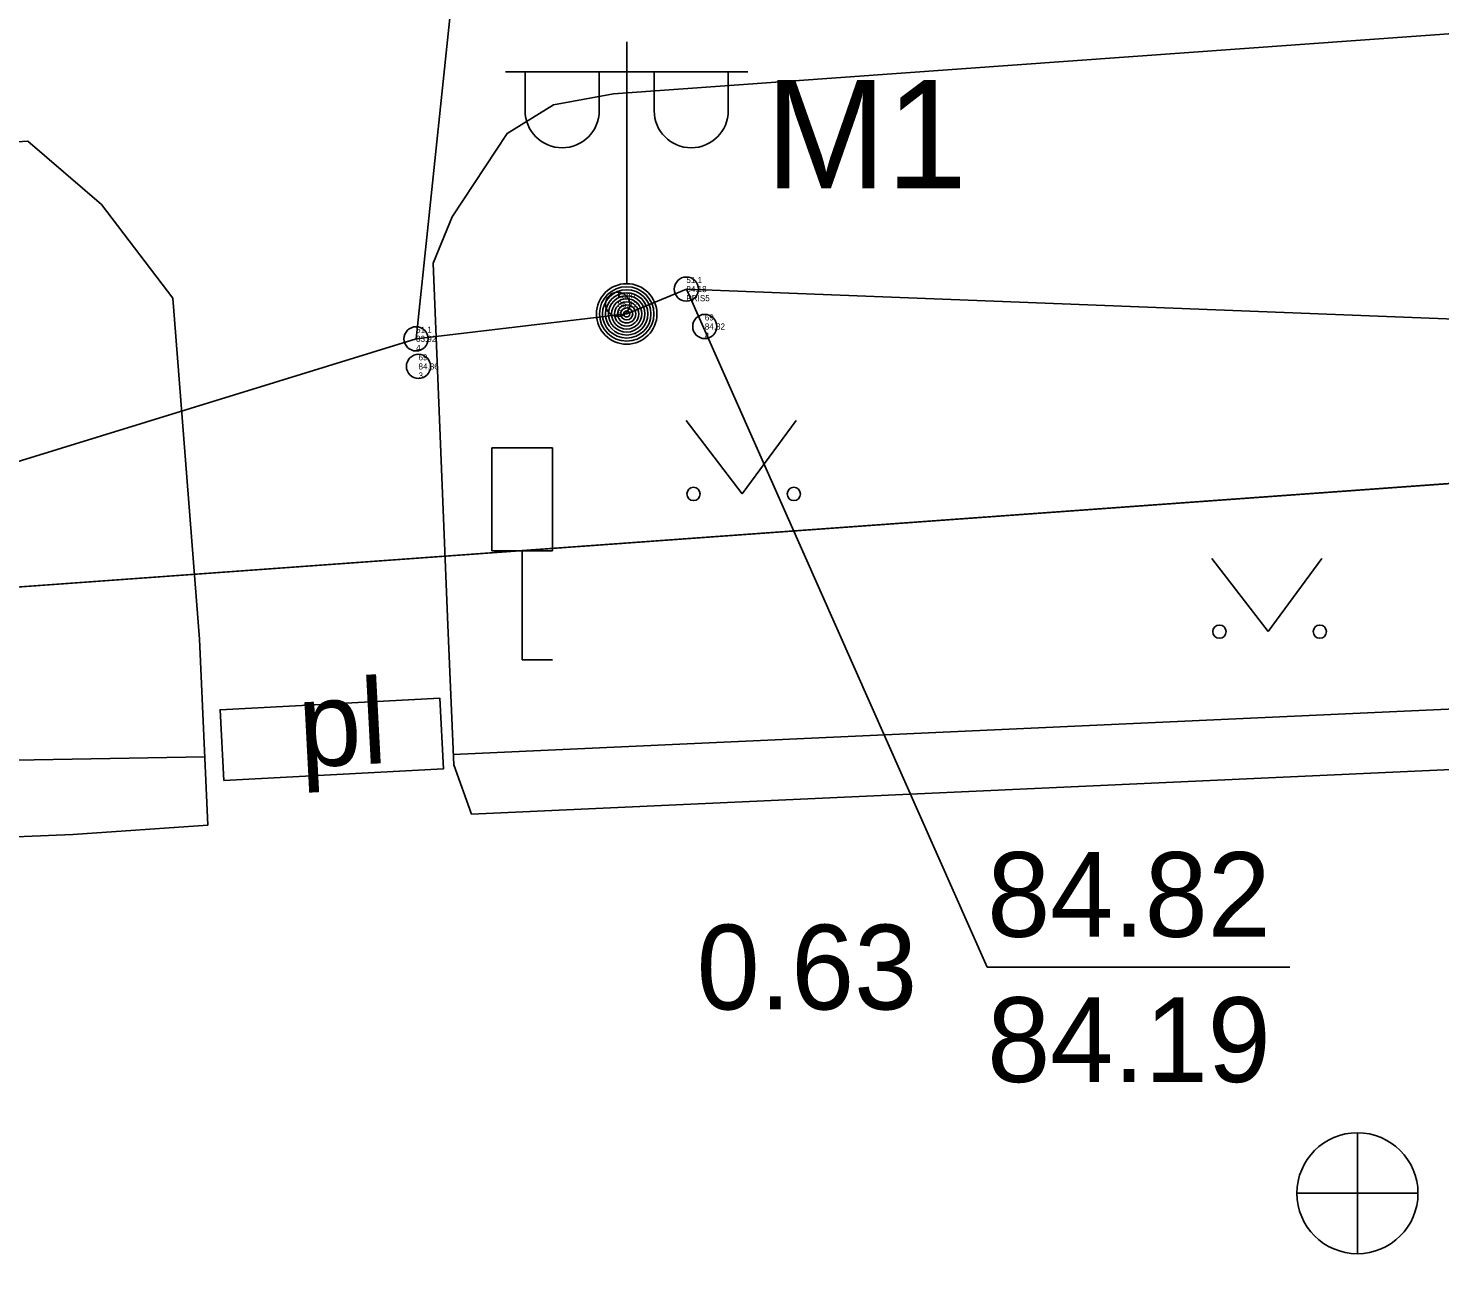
# Model space of a CAD drawing. Extents: x 632023 to 632355, y 6446857 to 6447662.
# Drawn here: x 632209.6 to 632221.26, y 6447212.45 to 6447222.86 of the extents above; entities that cross this region are included whole.
import ezdxf

# ---------------------------------------------------------------- set-up
doc = ezdxf.new("R2010")
doc.units = 0
for name, color, linetype in [('ABIJOONIS', 7, 'Continuous'), ('HALJASTUS', 7, 'Continuous'), ('KKAEV', 7, 'Continuous'), ('KOORDPUNKT', 7, 'Continuous'), ('Level 55', 7, 'Continuous'), ('Level 56', 7, 'Continuous'), ('LIIKLUS', 7, 'Continuous'), ('MOOTKORG-EH2000', 7, 'Continuous'), ('MOOTMPUNKT', 7, 'Continuous'), ('MOOTNR', 7, 'Continuous'), ('MPKAABEL', 7, 'Continuous'), ('PIIR', 7, 'Continuous'), ('POST', 7, 'Continuous'), ('TEE', 7, 'Continuous')]:
    doc.layers.add(name, color=color, linetype=linetype)

msp = doc.modelspace()

# ---------------------------------------------------------------- linework, layer by layer
at = {"layer": 'HALJASTUS'}
for p, q in [((632215.037, 6447219.619), (632215.5, 6447219.012)), ((632215.5, 6447219.012), (632215.946, 6447219.619)), ((632219.382, 6447218.48), (632219.845, 6447217.874)), ((632219.845, 6447217.874), (632220.291, 6447218.48))]:
    msp.add_line(p, q, dxfattribs=at)
for centre in [(632215.099, 6447219.012), (632215.928, 6447219.012), (632219.444, 6447217.874), (632220.273, 6447217.874)]:
    msp.add_circle(centre, 0.055, dxfattribs=at)
at = {"layer": 'KKAEV'}
for p, q in [((632220.584, 6447212.733), (632220.584, 6447213.733)), ((632220.084, 6447213.233), (632221.084, 6447213.233))]:
    msp.add_line(p, q, dxfattribs=at)
msp.add_circle((632220.584, 6447213.233), 0.5, dxfattribs=at)
at = {"layer": 'KOORDPUNKT'}
for points in [[(632212.807, 6447220.294), (632213.331, 6447225.285), (632215.831, 6447225.285)], [(632215.04, 6447220.705), (632217.525, 6447215.102), (632220.025, 6447215.102)]]:
    msp.add_lwpolyline(points, dxfattribs=at)
at = {"layer": 'Level 55'}
for p, q in [((632215.04, 6447220.705), (632215.04, 6447220.705)), ((632214.472, 6447220.58), (632214.472, 6447220.58)), ((632215.192, 6447220.396), (632215.192, 6447220.396)), ((632212.807, 6447220.294), (632212.807, 6447220.294)), ((632212.827, 6447220.066), (632212.827, 6447220.066))]:
    msp.add_line(p, q, dxfattribs=at)
at = {"layer": 'LIIKLUS'}
for p, q in [((632213.434, 6447219.392), (632213.434, 6447218.542)), ((632213.934, 6447219.392), (632213.434, 6447219.392)), ((632213.934, 6447219.392), (632213.934, 6447218.542)), ((632213.934, 6447218.542), (632213.434, 6447218.542)), ((632213.684, 6447218.542), (632213.684, 6447217.642)), ((632213.934, 6447217.642), (632213.684, 6447217.642))]:
    msp.add_line(p, q, dxfattribs=at)
at = {"layer": 'MOOTMPUNKT'}
for centre in [(632215.04, 6447220.705), (632214.472, 6447220.58), (632215.192, 6447220.396), (632212.807, 6447220.294), (632212.827, 6447220.066)]:
    msp.add_circle(centre, 0.1, dxfattribs=at)
at = {"layer": 'MPKAABEL'}
for points in [[(632179.88, 6447215.529), (632180.359, 6447215.591), (632193.75, 6447216.994), (632205.234, 6447218.092), (632206.472, 6447218.342), (632212.807, 6447220.294), (632214.547, 6447220.5), (632215.04, 6447220.705), (632223.787, 6447220.362), (632231.574, 6447219.598), (632234.371, 6447219.494), (632239.907, 6447219.711), (632245.681, 6447220.235), (632245.935, 6447220.393), (632246.078, 6447220.517), (632246.185, 6447220.638), (632247.234, 6447222.502), (632246.656, 6447222.846)], [(632179.88, 6447215.529), (632180.359, 6447215.591), (632193.75, 6447216.994), (632205.234, 6447218.092), (632206.472, 6447218.342), (632212.807, 6447220.294), (632214.547, 6447220.5), (632215.04, 6447220.705), (632223.787, 6447220.362), (632231.574, 6447219.598), (632234.371, 6447219.494), (632239.907, 6447219.711), (632245.681, 6447220.235), (632245.935, 6447220.393), (632246.078, 6447220.517), (632246.185, 6447220.638), (632247.234, 6447222.502), (632247.369, 6447222.826)]]:
    msp.add_lwpolyline(points, dxfattribs=at)
at = {"layer": 'PIIR'}
for points in [[(632033.38, 6447247), (632023.34, 6447240.71), (632028.64, 6447262.13), (632032.63, 6447258), (632080.2, 6447243.68), (632095.23, 6447237.72), (632152.89, 6447219.66), (632194.11, 6447217.13), (632276.98, 6447223.12), (632277.88, 6447223.96), (632280.98, 6447226.83), (632281.89, 6447221.04), (632284.03, 6447208.63), (632279.91, 6447212.17), (632218.68, 6447208.92), (632181.18, 6447207.06), (632170.71, 6447206.69), (632121.11, 6447219.87)], [(632186.6, 6447240.57), (632274.19, 6447245.96), (632277.88, 6447223.96), (632276.98, 6447223.12), (632194.11, 6447217.13)]]:
    msp.add_lwpolyline(points, close=True, dxfattribs=at)
at = {"layer": 'POST'}
for p, q in [((632214.547, 6447220.75), (632214.547, 6447222.75)), ((632214.547, 6447222.5), (632213.547, 6447222.5)), ((632213.708, 6447222.179), (632213.708, 6447222.5)), ((632214.32, 6447222.179), (632214.32, 6447222.5)), ((632214.547, 6447222.5), (632215.547, 6447222.5)), ((632214.774, 6447222.179), (632214.774, 6447222.5)), ((632215.386, 6447222.179), (632215.386, 6447222.5)), ((632214.547, 6447220.5), (632214.547, 6447220.5))]:
    msp.add_line(p, q, dxfattribs=at)
for radius in [0.25, 0.225, 0.2, 0.175, 0.15, 0.125, 0.1, 0.075, 0.05, 0.025]:
    msp.add_circle((632214.547, 6447220.5), radius, dxfattribs=at)
for centre in [(632214.014, 6447222.179), (632215.08, 6447222.179)]:
    msp.add_arc(centre, 0.306, 180, 0, dxfattribs=at)
at = {"layer": 'TEE'}
for points in [[(632213.114, 6447216.859), (632221.997, 6447217.263), (632233.633, 6447218.093), (632245.134, 6447218.792), (632254.709, 6447219.564), (632255.386, 6447219.648), (632256.344, 6447219.948), (632256.979, 6447220.356), (632257.539, 6447220.906), (632257.959, 6447221.719), (632258.23, 6447222.279), (632258.509, 6447223.062), (632258.546, 6447223.423), (632258.407, 6447225.464)], [(632213.118, 6447216.774), (632213.264, 6447216.366), (632222.024, 6447216.764), (632233.036, 6447217.475), (632245.171, 6447218.293), (632254.76, 6447219.067), (632255.492, 6447219.157), (632256.525, 6447219.524), (632257.292, 6447219.963), (632257.947, 6447220.605), (632258.407, 6447221.495), (632258.692, 6447222.086), (632259.001, 6447222.952), (632259.048, 6447223.415), (632258.913, 6447225.397)], [(632213.118, 6447216.774), (632213.069, 6447217.928), (632212.949, 6447220.92), (632213.106, 6447221.301), (632213.56, 6447221.992), (632213.942, 6447222.228), (632214.438, 6447222.319), (632221.528, 6447222.828)], [(632201.953, 6447221.443), (632204.28, 6447221.59), (632209.6, 6447221.928), (632210.209, 6447221.404), (632210.797, 6447220.629), (632211.019, 6447217.812), (632211.087, 6447216.276), (632209.972, 6447216.198), (632205.678, 6447216.022), (632204.787, 6447216.208), (632204.309, 6447216.398), (632203.848, 6447216.677), (632203.252, 6447217.088), (632202.714, 6447217.9), (632202.37, 6447218.712), (632202.046, 6447219.485), (632201.879, 6447220.316), (632201.823, 6447221.275)], [(632211.062, 6447216.84), (632205.267, 6447216.737), (632204.67, 6447216.845), (632204.103, 6447217.109), (632203.615, 6447217.56), (632203.024, 6447218.514), (632202.831, 6447218.906), (632202.526, 6447219.632), (632202.376, 6447220.38), (632202.313, 6447221.466)]]:
    msp.add_lwpolyline(points, dxfattribs=at)
msp.add_lwpolyline([(632211.219, 6447216.645), (632213.034, 6447216.741), (632213.003, 6447217.325), (632211.188, 6447217.228)], close=True, dxfattribs=at)

# ---------------------------------------------------------------- texts
at = {"layer": 'ABIJOONIS'}
msp.add_text('M1', height=0.896, rotation=359.996, dxfattribs=at).set_placement((632215.694, 6447221.537))
at = {"layer": 'KOORDPUNKT'}
for s, p in [('84.82', (632217.525, 6447215.352)), ('0.63', (632215.125, 6447214.752)), ('84.19', (632217.525, 6447214.152))]:
    msp.add_text(s, height=0.7, dxfattribs=at).set_placement(p)
at = {"layer": 'Level 56'}
for s, p in [('51.1', (632215.04, 6447220.755)), ('kann', (632214.472, 6447220.63)), ('69', (632215.192, 6447220.446)), ('51.1', (632212.807, 6447220.344)), ('69', (632212.827, 6447220.116))]:
    msp.add_text(s, height=0.05, dxfattribs=at).set_placement(p)
at = {"layer": 'MOOTKORG-EH2000'}
for s, p in [('84.18', (632215.04, 6447220.68)), ('85.12', (632214.472, 6447220.555)), ('84.82', (632215.192, 6447220.371)), ('83.92', (632212.807, 6447220.269)), ('84.86', (632212.827, 6447220.041))]:
    msp.add_text(s, height=0.05, dxfattribs=at).set_placement(p)
at = {"layer": 'MOOTNR'}
for s, p in [('PRIS5', (632215.04, 6447220.605)), ('5', (632214.472, 6447220.48)), ('4', (632212.807, 6447220.194)), ('4', (632215.192, 6447220.296)), ('3', (632212.827, 6447219.966))]:
    msp.add_text(s, height=0.05, dxfattribs=at).set_placement(p)
at = {"layer": 'TEE'}
msp.add_text('pl', height=0.7, rotation=2.9866, dxfattribs=at).set_placement((632211.85, 6447216.751))

doc.saveas('drawing.dxf')
